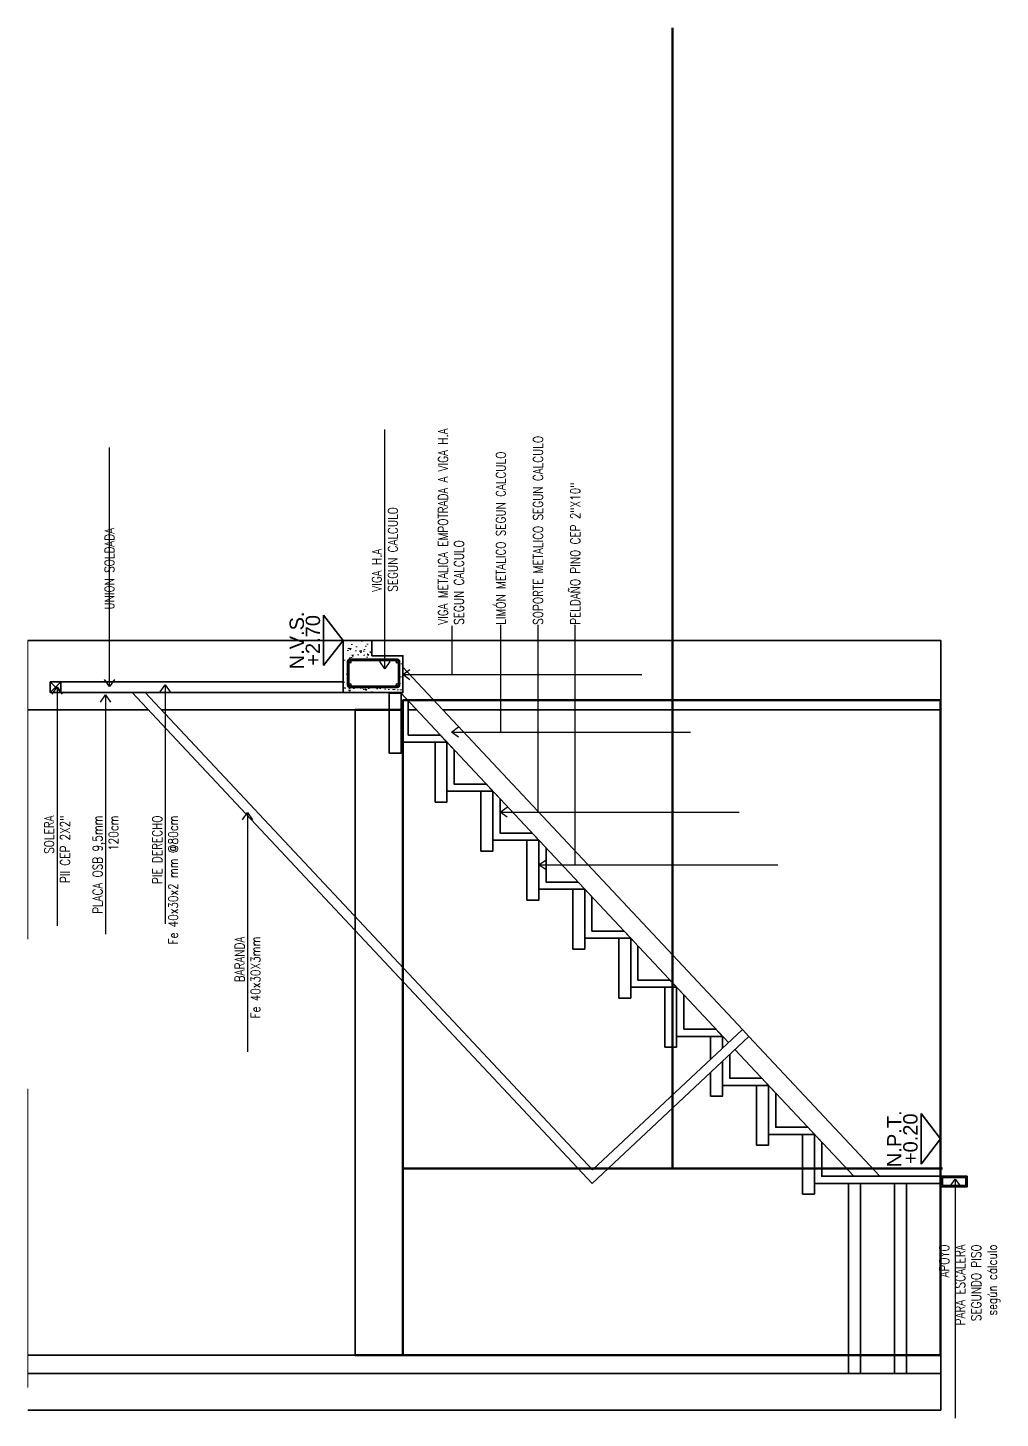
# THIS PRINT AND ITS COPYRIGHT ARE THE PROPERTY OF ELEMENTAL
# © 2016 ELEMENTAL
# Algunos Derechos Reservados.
# Model space of a CAD drawing. Header units: metres. Extents: x 45 to 666, y -23 to 325.
# Drawn here: x 69.74 to 73.8, y 21.25 to 27.06 of the extents above; entities that cross this region are included whole.
import ezdxf
from ezdxf.enums import TextEntityAlignment as Align

# ---------------------------------------------------------------- set-up
doc = ezdxf.new("R2010")
doc.units = ezdxf.units.M
doc.header["$LTSCALE"] = 5
doc.header["$MEASUREMENT"] = 0
doc.linetypes.add('HIDDEN', pattern=[0.375, 0.25, -0.125])
doc.layers.get('0').update_dxf_attribs({"color": 30})
for name, color, linetype, lineweight in [('A-ANNO-NOTE', 7, 'Continuous', 35), ('A-ELEV-MBE1', 7, 'Continuous', 35), ('A-ELEV-OTLN', 1, 'Continuous', 50), ('A-ELEV-PATT', 8, 'Continuous', 18), ('A-FLOR-OVHD', 3, 'HIDDEN', 18), ('A-WALL-FULL', 7, 'Continuous', 35), ('A-WALL-FULL-EXTR', 7, 'Continuous', 35)]:
    doc.layers.add(name, color=color, linetype=linetype, lineweight=lineweight)
doc.styles.add('E-ARIAL', font='arial.ttf')
doc.styles.add('E-ROMANS', font='romans.shx', dxfattribs={"width": 0.8})
doc.dimstyles.new('E-0005_TICK_18', dxfattribs={"dimscale": 0.001, "dimtxt": 9, "dimasz": 9, "dimexe": 4.5, "dimexo": 3, "dimgap": 4.5, "dimtad": 0, "dimdec": 0, "dimlfac": 1000, "dimzin": 0, "dimdsep": 46, "dimtxsty": 'E-ROMANS', "dimblk": 'OBLIQUE', "dimcen": 4.5, "dimclrd": 256, "dimclre": 256, "dimclrt": 256, "dimadec": 0, "dimazin": 0, "dimtfac": 1, "dimtdec": 0, "dimtmove": 1, "dimatfit": 3, "dimldrblk": 'OPEN90', "dimfxl": 1, "dimtfill": 1, "dimtolj": 1, "dimtzin": 0, "dimarcsym": 0})

# ---------------------------------------------------------------- blocks, each defined once
blk = doc.blocks.new('_Oblique')
at = {"color": 0, "linetype": 'ByBlock', "lineweight": -2}
blk.add_line((-0.5, -0.5), (0.5, 0.5), dxfattribs=at)
blk = doc.blocks.new('TAG-LEVEL-CO')
for points in [[(0.352, 0.272), (-0.352, 0.272)], [(0.352, 0.272), (0, 0), (-0.352, 0.272)]]:
    blk.add_lwpolyline(points)
at = {"style": 'E-ARIAL'}
for tag, p in [('N.P.T.', (0, 0.486)), ('%%P0,00', (0, 0.262))]:
    blk.add_attdef(tag, text='', height=0.2, dxfattribs=at).set_placement(p, align=Align.BOTTOM_CENTER)
blk = doc.blocks.new('PIE DERECHO 2X2')
blk.add_lwpolyline([(-0.045, 0), (0, 0), (0, -0.045), (-0.045, -0.045), (-0.045, 0)])
at = {"color": 1}
for points in [[(-0.045, 0), (0, -0.045)], [(0, 0), (-0.045, -0.045)]]:
    blk.add_lwpolyline(points, dxfattribs=at)

msp = doc.modelspace()

# ---------------------------------------------------------------- hatches: boundary and pattern name
at = {"layer": 'A-ELEV-PATT'}
h = msp.add_hatch(dxfattribs=at)
h.set_pattern_fill('AR-CONC', color=256, scale=0.0004, style=0)
h.set_pattern_definition([(140, (73.554585, 26.74957), (0.0063756, 0.0728739), [0.00762, -0.08382]), (85, (73.554585, 26.74957), (-0.0764227, -0.0140971), [0.006096, -0.067056]), (190.451, (73.555116, 26.75564), (-0.0700467, 0.058777), [0.006476, -0.071236]), (136.1842, (73.534265, 26.74957), (0.016817, 0.1084316), [0.01143, -0.12573]), (186.6356, (73.53567, 26.7586), (-0.0989702, 0.0949617), [0.009714, -0.106854]), (81.184, (73.53426, 26.74957), (-0.09897, 0.094962), [0.009144, -0.100584]), (111, (73.539345, 26.75973), (0.0409062, 0.060646), [0.00762, -0.08382]), (56, (73.539345, 26.75973), (-0.0736752, 0.0247208), [0.006096, -0.067056]), (161.4514, (73.54275, 26.76478), (-0.0327691, 0.0853666), [0.006476, -0.071236]), (127.5, (73.554585, 26.749569), (-0.03382202, 0.00123544), [0, -0.0662432, 0, -0.068072, 0, -0.06731]), (97.5, (73.554585, 26.74957), (-0.04007223, 0.02672787), [0, -0.0388112, 0, -0.0647192, 0, -0.025654]), (57.5, (73.554585, 26.726912), (0.0022915, 0.05423624), [0, -0.0254, 0, -0.079248, 0, -0.105156]), (47.5, (73.554585, 26.71675), (-0.0101706, 0.0592517), [0, -0.03302, 0, -0.0526288, 0, -0.074676])])
h.paths.add_polyline_path([(71.0546, 24.4989), (71.0546, 24.2809), (71.3046, 24.2809), (71.3046, 24.4349), (71.1746, 24.4349), (71.1746, 24.4989)])
h.paths.add_polyline_path([(71.2909, 24.4204), (71.2909, 24.3024), (71.0729, 24.3024), (71.0729, 24.4204)], flags=16)
h.paths.add_polyline_path([(71.2859, 24.4154), (71.2859, 24.3074), (71.0779, 24.3074), (71.0779, 24.4154)], flags=0)
h.paths.add_polyline_path([(71.0829, 24.4154, -2.414214), (71.0779, 24.4104), (71.0779, 24.3124, -2.414214), (71.0829, 24.3074), (71.2809, 24.3074, -2.414214), (71.2859, 24.3124), (71.2859, 24.4104, -2.544593), (71.2813, 24.4154, 0.780088), (71.2782, 24.4062, -0.751141), (71.2809, 24.4154)], flags=0)

# ---------------------------------------------------------------- linework, layer by layer
at = {"layer": 'A-ANNO-NOTE'}
for p, q in [((72.0959, 22.2279), (70.1719, 24.2809)), ((72.0978, 22.2844), (70.2267, 24.2809)), ((72.0978, 22.2844), (72.7243, 22.8716)), ((72.7516, 22.8424), (72.7243, 22.8716)), ((72.0959, 22.2279), (72.7516, 22.8424))]:
    msp.add_line(p, q, dxfattribs=at)
at = {"layer": 'A-ELEV-MBE1'}
for p, q in [((73.5546, 24.4989), (69.736, 24.4989)), ((71.3046, 24.3864), (72.7243, 22.8716)), ((69.8746, 24.2809), (69.8746, 24.3259)), ((69.8746, 24.3259), (71.0546, 24.3259)), ((69.8746, 24.2809), (71.0546, 24.2809)), ((71.2939, 24.2809), (72.6659, 22.8168)), ((70.2394, 24.2089), (69.736, 24.2089)), ((71.1046, 24.2089), (70.2942, 24.2089)), ((71.1046, 21.5089), (71.1046, 24.2089)), ((71.3614, 24.2089), (71.3267, 24.2089)), ((73.5546, 24.2089), (71.471, 24.2089)), ((71.3046, 23.1307), (71.3046, 24.0729)), ((71.3046, 21.5089), (71.3046, 23.0722)), ((72.7516, 22.8424), (73.2994, 22.2579)), ((72.6933, 22.7877), (73.1898, 22.2579)), ((71.1046, 21.5089), (69.736, 21.5089)), ((73.1679, 21.5089), (71.3046, 21.5089)), ((73.36, 21.5089), (73.2179, 21.5089)), ((73.5546, 21.5089), (73.41, 21.5089)), ((69.736, 21.4329), (73.5546, 21.4329)), ((69.736, 21.2789), (73.5546, 21.2789))]:
    msp.add_line(p, q, dxfattribs=at)
for points in [[(73.5546, 21.2789), (73.5546, 24.4989)], [(71.2467, 24.0279), (71.2967, 24.0279), (71.2967, 24.2779), (71.2467, 24.2779), (71.2467, 24.0279)], [(71.4388, 23.8229), (71.4888, 23.8229), (71.4888, 24.0729), (71.4388, 24.0729), (71.4388, 23.8229)], [(71.6309, 23.6179), (71.6809, 23.6179), (71.6809, 23.8679), (71.6309, 23.8679), (71.6309, 23.6179)], [(71.8231, 23.4129), (71.8731, 23.4129), (71.8731, 23.6629), (71.8231, 23.6629), (71.8231, 23.4129)], [(72.0152, 23.2079), (72.0652, 23.2079), (72.0652, 23.4579), (72.0152, 23.4579), (72.0152, 23.2079)], [(72.2073, 23.0029), (72.2573, 23.0029), (72.2573, 23.2529), (72.2073, 23.2529), (72.2073, 23.0029)], [(72.3994, 22.7979), (72.4494, 22.7979), (72.4494, 23.0479), (72.3994, 23.0479), (72.3994, 22.7979)], [(72.5915, 22.8429), (72.5915, 22.7472)], [(72.6415, 22.794), (72.6415, 22.8429)], [(72.6415, 22.8429), (72.6415, 22.794)], [(72.5915, 22.5929), (72.6415, 22.5929), (72.6415, 22.7392)], [(72.6415, 22.7392), (72.6415, 22.6379), (72.8337, 22.6379), (72.8055, 22.6679), (72.6715, 22.6679), (72.6715, 22.7673)], [(72.5915, 22.6923), (72.5915, 22.5929)], [(72.7837, 22.3879), (72.8337, 22.3879), (72.8337, 22.6379), (72.7837, 22.6379), (72.7837, 22.3879)], [(72.9758, 22.1829), (73.0258, 22.1829), (73.0258, 22.4329), (72.9758, 22.4329), (72.9758, 22.1829)], [(73.5546, 22.2579), (73.0558, 22.2579), (73.0558, 22.4008), (73.0258, 22.4329), (73.0258, 22.2279), (73.5546, 22.2279)], [(73.1679, 21.4329), (73.2179, 21.4329), (73.2179, 22.2279), (73.1679, 22.2279), (73.1679, 21.4329)], [(73.36, 21.4329), (73.41, 21.4329), (73.41, 22.2279), (73.36, 22.2279), (73.36, 21.4329)]]:
    msp.add_lwpolyline(points, dxfattribs=at)
for points in [[(71.0829, 24.3024), (71.2809, 24.3024, 0.414214), (71.2909, 24.3124), (71.2909, 24.4104, 0.414214), (71.2809, 24.4204), (71.0829, 24.4204, 0.414214), (71.0729, 24.4104), (71.0729, 24.3124, 0.414214)], [(71.0829, 24.3024), (71.2809, 24.3024, 0.414214), (71.2909, 24.3124), (71.2909, 24.4104, 0.414214), (71.2809, 24.4204), (71.0829, 24.4204, 0.414214), (71.0729, 24.4104), (71.0729, 24.3124, 0.414214)], [(71.0829, 24.3074), (71.2809, 24.3074, 0.414214), (71.2859, 24.3124), (71.2859, 24.4104, 0.414214), (71.2809, 24.4154), (71.0829, 24.4154, 0.414214), (71.0779, 24.4104), (71.0779, 24.3124, 0.414214)], [(71.0829, 24.3074), (71.2809, 24.3074, 0.414214), (71.2859, 24.3124), (71.2859, 24.4104, 0.414214), (71.2809, 24.4154), (71.0829, 24.4154, 0.414214), (71.0779, 24.4104), (71.0779, 24.3124, 0.414214)]]:
    msp.add_lwpolyline(points, format="xyb", close=True, dxfattribs=at)
for points in [[(71.4888, 24.0729), (71.4607, 24.1029), (71.3267, 24.1029), (71.3267, 24.2458), (71.2967, 24.2779), (71.2967, 24.0729)], [(71.6809, 23.8679), (71.6528, 23.8979), (71.5188, 23.8979), (71.5188, 24.0408), (71.4888, 24.0729), (71.4888, 23.8679)], [(71.8731, 23.6629), (71.8449, 23.6929), (71.7109, 23.6929), (71.7109, 23.8358), (71.6809, 23.8679), (71.6809, 23.6629)], [(72.0652, 23.4579), (72.0371, 23.4879), (71.9031, 23.4879), (71.9031, 23.6308), (71.8731, 23.6629), (71.8731, 23.4579)], [(72.2573, 23.2529), (72.2292, 23.2829), (72.0952, 23.2829), (72.0952, 23.4258), (72.0652, 23.4579), (72.0652, 23.2529)], [(72.4494, 23.0479), (72.4213, 23.0779), (72.2873, 23.0779), (72.2873, 23.2208), (72.2573, 23.2529), (72.2573, 23.0479)], [(72.6415, 22.8429), (72.6134, 22.8729), (72.4794, 22.8729), (72.4794, 23.0158), (72.4494, 23.0479), (72.4494, 22.8429)], [(73.0258, 22.4329), (72.9977, 22.4629), (72.8637, 22.4629), (72.8637, 22.6058), (72.8337, 22.6379), (72.8337, 22.4329)]]:
    msp.add_lwpolyline(points, close=True, dxfattribs=at)
for centre in [(71.0829, 24.4104), (71.0829, 24.4104), (71.2809, 24.4104), (71.2809, 24.4104), (71.0829, 24.3124), (71.0829, 24.3124), (71.2809, 24.3124), (71.2809, 24.3124)]:
    msp.add_circle(centre, 0.005, dxfattribs=at)
at = {"layer": 'A-ELEV-OTLN'}
for p, q in [((72.4326, 22.2905), (72.4326, 27.0611)), ((71.1046, 24.2089), (71.3046, 24.2089)), ((71.3046, 24.0729), (71.3046, 24.2089)), ((71.3046, 22.2905), (73.5606, 22.2905)), ((71.3046, 21.5089), (71.1046, 21.5089))]:
    msp.add_line(p, q, dxfattribs=at)
msp.add_lwpolyline([(71.3045, 21.5089), (73.5525, 21.5089), (73.5525, 24.2489), (71.3045, 24.2489)], close=True, dxfattribs=at)
at = {"layer": 'A-FLOR-OVHD'}
msp.add_line((69.736, 24.4989), (69.736, 21.2789), dxfattribs=at)
at = {"layer": 'A-WALL-FULL'}
msp.add_line((71.1746, 24.4349), (71.1746, 24.4989), dxfattribs=at)
msp.add_lwpolyline([(71.0546, 24.4989), (71.0546, 24.2809), (71.3046, 24.2809), (71.3046, 24.4349), (71.1746, 24.4349)], dxfattribs=at)
for points in [[(73.5546, 22.2129), (73.5546, 22.2579), (73.6642, 22.2579), (73.6642, 22.2129)], [(73.5606, 22.2189), (73.5606, 22.2519), (73.6582, 22.2519), (73.6582, 22.2189)]]:
    msp.add_lwpolyline(points, close=True, dxfattribs=at)

# ---------------------------------------------------------------- block references
at = {"layer": 'A-ANNO-NOTE', "xscale": 0.3000000000000114, "yscale": 0.3000000000000114, "zscale": 0.3000000000000114, "rotation": 89.99999999998371}
for p, values in [((71.0546, 24.4989), {'%%P0,00': '+2.70', 'N.P.T.': 'N.V.S.'}), ((73.5534, 22.4144), {'%%P0,00': '+0.20', 'N.P.T.': 'N.P.T.'})]:
    msp.add_blockref('TAG-LEVEL-CO', p, dxfattribs=at).add_auto_attribs(values)
at = {"layer": 'A-WALL-FULL-EXTR'}
msp.add_blockref('PIE DERECHO 2X2', (69.8746, 24.3259), dxfattribs=at)

# ---------------------------------------------------------------- texts
at = {"layer": 'A-ANNO-NOTE', "char_height": 0.04, "rotation": 90, "style": 'E-ROMANS'}
for s, insert, attachment_point in [('VIGA METALICA EMPOTRADA A VIGA H.A\\PSEGUN CALCULO', (71.5058, 24.5641), 4), ('SOPORTE METALICO SEGUN CALCULO', (71.8699, 24.5641), 4), ('LIMÓN METALICO SEGUN CALCULO', (71.7142, 24.5641), 4), ('PELDAÑO PINO CEP 2"X10"', (72.0255, 24.5641), 4), ('VIGA H.A \\PSEGUN CALCULO', (71.2289, 24.7026), 4), ('UNION SOLDADA', (70.0774, 24.6276), 4), ('SOLERA\\PPII CEP 2X2"', (69.8586, 23.7665), 6), ('PLACA OSB 9,5mm\\P120cm', (70.0611, 23.7665), 6), ('PIE DERECHO\\PFe 40x30x2 mm @80cm', (70.3105, 23.7665), 6), ('BARANDA\\PFe 40x30X3mm', (70.6549, 23.2597), 6), ('APOYO\\PPARA ESCALERA \\PSEGUNDO PISO\\Psegún cálculo', (73.6756, 21.9727), 6)]:
    msp.add_mtext(s, dxfattribs=dict(at, insert=insert, attachment_point=attachment_point))

# ---------------------------------------------------------------- leaders
at = {"layer": 'A-ANNO-NOTE'}
for points, override in [([(71.2289, 24.3805), (71.2289, 24.5765), (71.2289, 24.7026)], {"dimscale": 0.01, "dimasz": 3, "dimtad": 0, "dimldrblk": 'Open90'}), ([(70.0774, 24.3055), (70.0774, 24.5015), (70.0774, 24.6276)], {"dimscale": 0.01, "dimasz": 3, "dimtad": 0, "dimldrblk": 'Open90'}), ([(71.3042, 24.3558), (71.5107, 24.3558), (71.5107, 24.5602)], {"dimscale": 0.01, "dimasz": 3, "dimtad": 0, "dimldrblk": 'Open90'}), ([(71.5077, 24.1156), (71.7142, 24.1156), (71.7142, 24.5641)], {"dimscale": 0.01, "dimasz": 3, "dimtad": 0, "dimldrblk": 'Open90'}), ([(71.7109, 23.7804), (71.8699, 23.7804), (71.8699, 24.5641)], {"dimscale": 0.01, "dimasz": 3, "dimtad": 0, "dimldrblk": 'Open90'}), ([(71.8731, 23.5604), (72.0255, 23.5604), (72.0255, 24.5641)], {"dimscale": 0.01, "dimasz": 3, "dimtad": 0, "dimldrblk": 'Open90'}), ([(70.3105, 24.3136), (70.3105, 24.0274), (70.3105, 23.7665)], {"dimscale": 0.01, "dimasz": 3, "dimtad": 0, "dimldrblk": 'Open90'}), ([(69.8586, 24.3044), (69.8586, 24.0274), (69.8586, 23.7665)], {"dimscale": 0.01, "dimasz": 3, "dimtad": 0, "dimldrblk": 'Open90'}), ([(70.0611, 24.2709), (70.0611, 24.0274), (70.0611, 23.7665)], {"dimscale": 0.01, "dimasz": 3, "dimtad": 0, "dimldrblk": 'Open90'}), ([(70.6549, 23.7784), (70.6549, 23.5206), (70.6549, 23.2597)], {"dimscale": 0.01, "dimasz": 3, "dimtad": 0, "dimldrblk": 'Open90'}), ([(73.6145, 22.2458), (73.6145, 22.1449), (73.6145, 21.9922)], {"dimscale": 0.01, "dimasz": 3, "dimtad": 2, "dimldrblk": 'Open90'})]:
    msp.add_leader(points, dimstyle='E-0005_TICK_18', override=override, dxfattribs=at)

doc.saveas('drawing.dxf')
